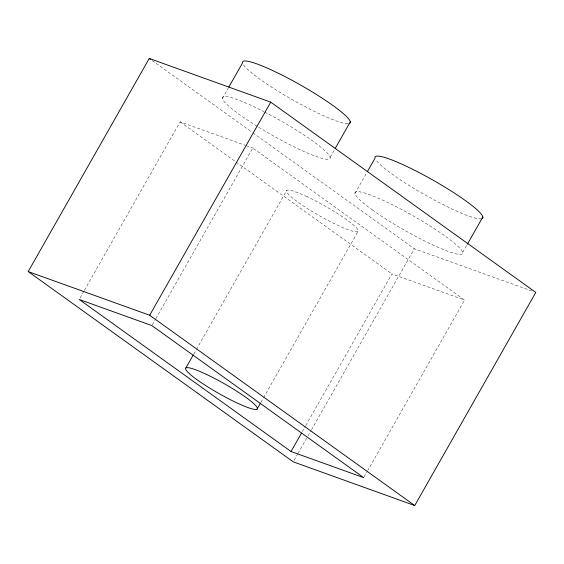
<?xml version="1.0" encoding="UTF-8"?>
<svg xmlns="http://www.w3.org/2000/svg" width="564" height="564" viewBox="0 0 564 564"><rect width="100%" height="100%" fill="white"/><g stroke="black" fill="none" stroke-linecap="round" stroke-linejoin="round"><path stroke-width="0.42" stroke-dasharray="2.82 2.11" d="M80.109 297.933L84.022 291.045M84.452 290.277L180.12 121.873L245.354 145.329M222.385 98.425L228.392 87.843M152.336 324.829L155.375 319.471M155.812 318.702L252.785 148.008L464.588 300.055L368.052 469.988M193.762 354.1L195.934 350.272M196.371 349.504L286.815 190.287M330.151 157.328L334.445 149.77M354.911 193.565L366.931 172.408M260.921 402.344L263.092 398.515M263.529 397.747L357.893 231.642M302.346 431.608L305.392 426.25M305.822 425.489L391.924 273.921L464.588 300.055M294.126 460.323L297.602 454.217M298.032 453.449L307.577 436.649M308.014 435.88L311.053 430.536M311.483 429.775L414.321 248.745L531.669 290.946M462.677 252.468L466.971 244.91M364.132 476.883L367.615 470.757M246.179 145.632L252.785 148.008M152.118 60.51L252.143 132.314M252.855 132.829L414.321 248.745M180.12 121.873L235.216 161.424M235.935 161.938L391.924 273.921M264.587 112.003A61.843 8.397 29.6 0 1 330.088 158.336A61.843 8.397 29.6 0 1 257.811 126.688M257.071 126.23A61.843 8.397 29.6 0 1 222.449 97.41A61.843 8.397 29.6 0 1 263.825 111.609M481.628 218.769A61.843 8.397 29.6 0 1 427.787 196.462A61.843 8.397 29.6 0 1 375.857 159.725M347.882 123.763A61.843 8.397 29.6 0 1 292.913 100.004A61.843 8.397 29.6 0 1 243.324 64.585M307.161 196.73L301.098 194.009A41.228 5.598 29.6 0 0 291.412 197.076A41.228 5.598 29.6 0 0 337.547 225.198L343.61 227.919A41.228 5.598 29.6 0 0 353.297 224.846A41.228 5.598 29.6 0 0 307.161 196.73M372.353 209.914A61.843 8.397 29.6 0 0 461.451 254.286A61.843 8.397 29.6 0 0 392.586 204.852A61.843 8.397 29.6 0 0 372.353 209.914"/><path stroke-width="0.85" d="M28.2 271.566L149.263 58.459L270.741 102.147L535.8 292.434L414.737 505.541L293.259 461.853L28.2 271.566L149.679 315.255L414.737 505.541M228.822 87.089L242.562 62.907A61.843 8.397 29.6 0 1 301.155 85.383A61.843 8.397 29.6 0 1 349.095 123.629M149.679 315.255L270.741 102.147M185.93 367.876L193.325 354.862M335.298 148.254L350.329 121.81M367.361 171.653L375.088 158.047A61.843 8.397 29.6 0 1 431.34 179.197A61.843 8.397 29.6 0 1 482.446 218.395M257.008 409.231L260.483 403.105M291.038 451.517L363.702 477.645L151.899 325.597L79.235 299.463L291.038 451.517L301.472 433.145M467.401 244.156L482.854 216.95M149.263 58.459L150.694 59.488M206.276 374.32L200.213 371.598A41.228 5.598 29.6 0 0 190.526 374.672A41.228 5.598 29.6 0 0 236.661 402.788L242.724 405.509A41.228 5.598 29.6 0 0 252.411 402.442A41.228 5.598 29.6 0 0 206.276 374.32"/></g></svg>
